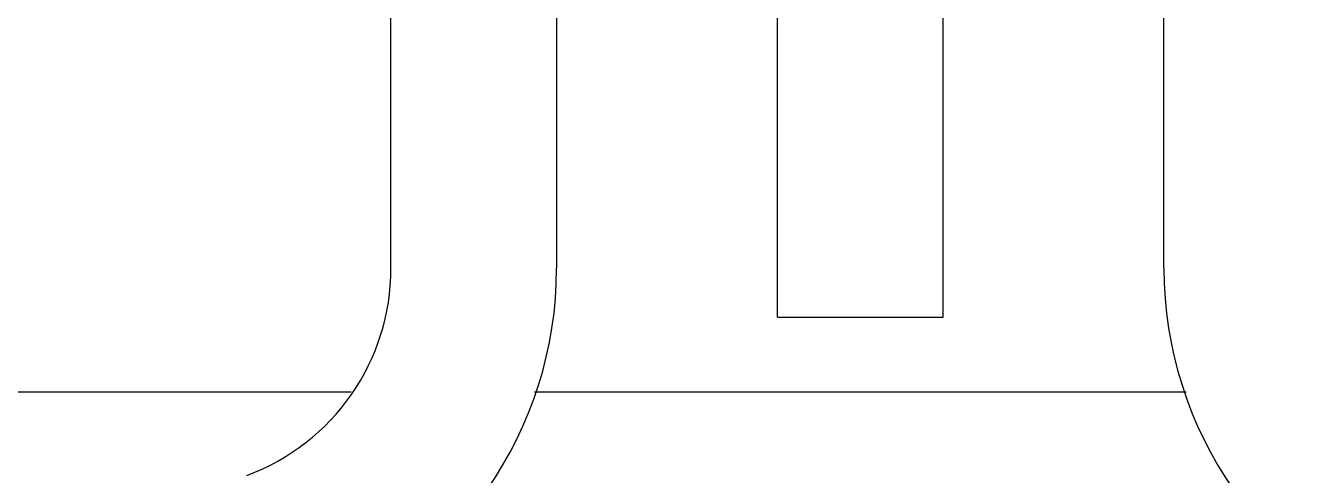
# Model space of a CAD drawing. Extents: x 1031190 to 1725648, y 733081 to 1571294.
# Drawn here: x 1154583 to 1155121, y 1248418 to 1248607 of the extents above; entities that cross this region are included whole.
import ezdxf

# ---------------------------------------------------------------- set-up
doc = ezdxf.new("R2010")
doc.units = 0
doc.header["$LTSCALE"] = 1000
doc.header["$MEASUREMENT"] = 0

msp = doc.modelspace()

# ---------------------------------------------------------------- linework, layer by layer
at = {"linetype": 'Continuous'}
for p, q in [((1154899.31, 1248484.61), (1154899.31, 1249091.63)), ((1154736.71, 1248505.18), (1154736.71, 1248960.87)), ((1154806.4, 1248960.87), (1154806.4, 1248505.18)), ((1155061.95, 1248505.18), (1155061.95, 1248960.87)), ((1154969.01, 1248484.61), (1154969.01, 1248895.3)), ((1154899.31, 1248484.61), (1154969.01, 1248484.61)), ((1154266.26, 1248453.25), (1154720.02, 1248453.25)), ((1154797.05, 1248453.25), (1155071.3, 1248453.25))]:
    msp.add_line(p, q, dxfattribs=at)
for centre, radius, start, end in [((1154643.78, 1248505.18), 92.93, 290.3175, 0), ((1154643.78, 1248505.18), 162.62, 290.3175, 0), ((1155224.58, 1248505.18), 162.62, 180, 249.6825)]:
    msp.add_arc(centre, radius, start, end, dxfattribs=at)

doc.saveas('drawing.dxf')
